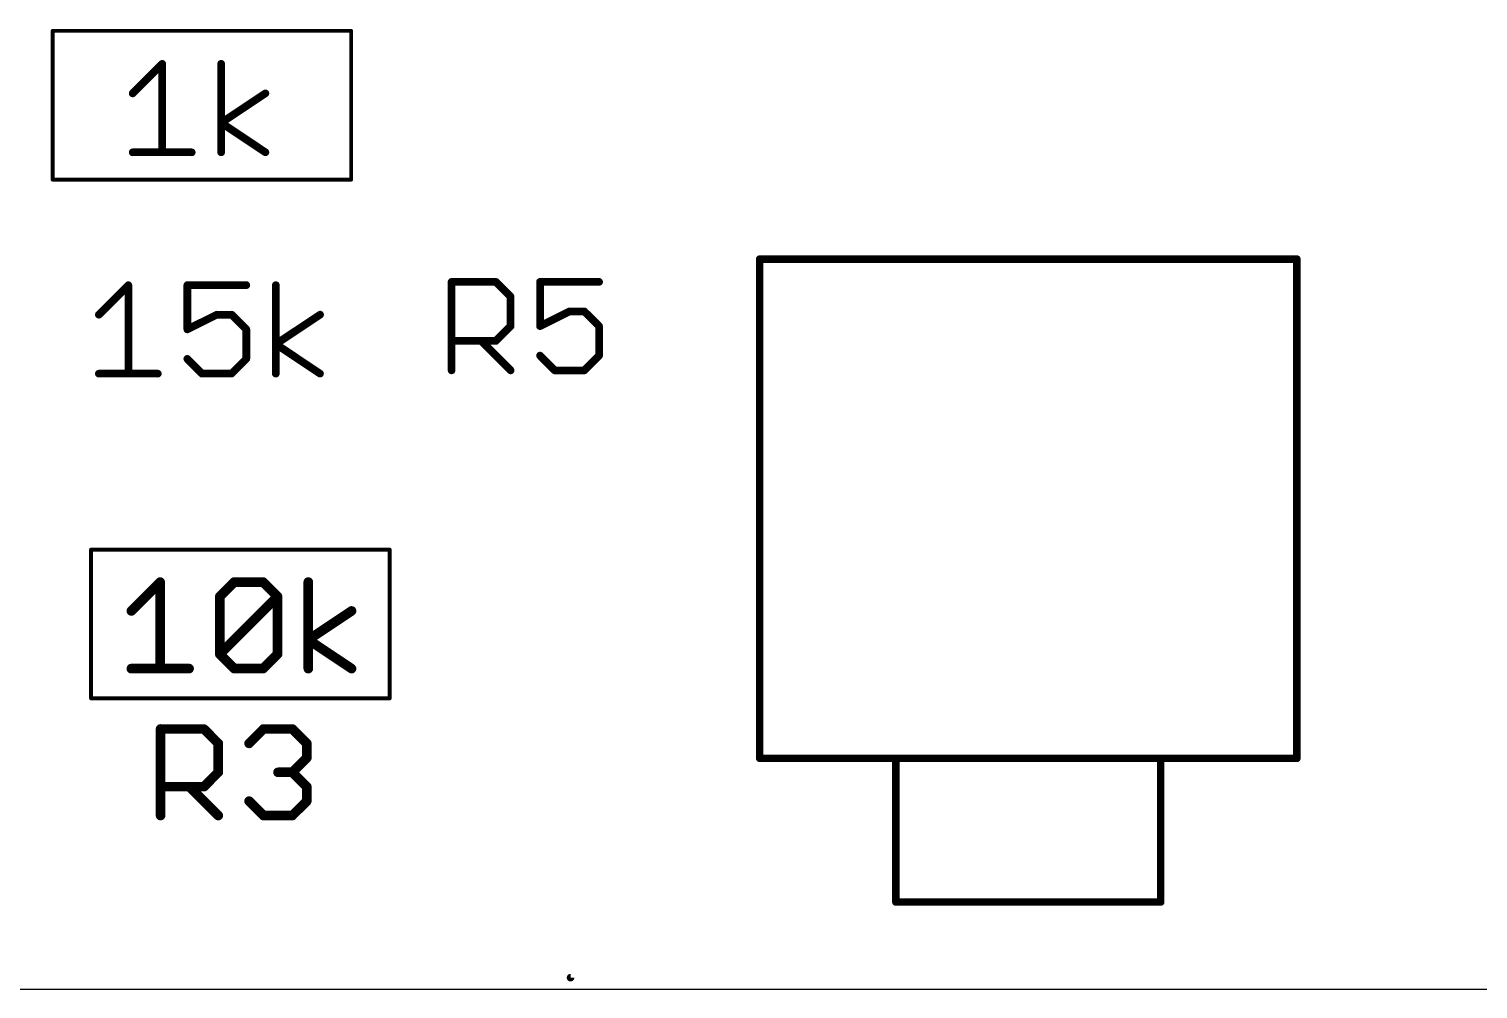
# Model space of a CAD drawing. Extents: x 2 to 123, y -4 to 52.
# Drawn here: x 67.82 to 86.97, y -2.29 to 10.41 of the extents above; entities that cross this region are included whole.
import ezdxf

# ---------------------------------------------------------------- set-up
doc = ezdxf.new("R2010")
doc.units = 0
doc.header["$MEASUREMENT"] = 0
for name, color, linetype in [('20', 53, 'CONTINUOUS'), ('25', 253, 'CONTINUOUS'), ('27', 253, 'CONTINUOUS'), ('39', 12, 'CONTINUOUS'), ('51', 253, 'CONTINUOUS')]:
    doc.layers.add(name, color=color, linetype=linetype)

msp = doc.modelspace()

# ---------------------------------------------------------------- linework, layer by layer
at = {"layer": '20'}
msp.add_line((66.04, -2.286), (93.726, -2.286), dxfattribs=at)
at = {"layer": '25'}
for points, const_width in [([(73.404, 5.893), (73.404, 7.062)], 0.102), ([(73.404, 7.062), (73.989, 7.062)], 0.102), ([(73.989, 7.062), (74.184, 6.867)], 0.102), ([(75.353, 7.062), (74.573, 7.062)], 0.102), ([(74.573, 7.062), (74.573, 6.478)], 0.102), ([(74.184, 6.867), (74.184, 6.478)], 0.102), ([(74.573, 6.478), (74.963, 6.672)], 0.102), ([(74.963, 6.672), (75.158, 6.672)], 0.102), ([(75.158, 6.672), (75.353, 6.478)], 0.102), ([(74.184, 6.478), (73.989, 6.283)], 0.102), ([(75.353, 6.478), (75.353, 6.088)], 0.102), ([(73.989, 6.283), (73.404, 6.283)], 0.102), ([(73.794, 6.283), (74.184, 5.893)], 0.102), ([(74.768, 5.893), (74.573, 6.088)], 0.102), ([(75.353, 6.088), (75.158, 5.893)], 0.102), ([(75.158, 5.893), (74.768, 5.893)], 0.102), ([(69.558, 0.008), (69.558, 1.152)], 0.127), ([(69.558, 1.152), (70.13, 1.152)], 0.127), ([(70.13, 1.152), (70.32, 0.961)], 0.127), ([(70.727, 0.961), (70.918, 1.152)], 0.127), ([(70.918, 1.152), (71.299, 1.152)], 0.127), ([(71.299, 1.152), (71.49, 0.961)], 0.127), ([(70.32, 0.961), (70.32, 0.58)], 0.127), ([(71.49, 0.961), (71.49, 0.77)], 0.127), ([(71.49, 0.77), (71.299, 0.58)], 0.127), ([(70.32, 0.58), (70.13, 0.389)], 0.127), ([(71.299, 0.58), (71.109, 0.58)], 0.127), ([(71.299, 0.58), (71.49, 0.389)], 0.127), ([(70.13, 0.389), (69.558, 0.389)], 0.127), ([(69.939, 0.389), (70.32, 0.008)], 0.127), ([(71.49, 0.389), (71.49, 0.198)], 0.127), ([(70.918, 0.008), (70.727, 0.198)], 0.127), ([(71.49, 0.198), (71.299, 0.008)], 0.127), ([(71.299, 0.008), (70.918, 0.008)], 0.127)]:
    msp.add_lwpolyline(points, dxfattribs=dict(at, const_width=const_width))
for points, const_width in [([(73.429, 7.062, 1), (73.379, 7.062)], 0.0508), ([(73.404, 7.088, 1), (73.404, 7.037)], 0.0508), ([(74.007, 7.08, 1), (73.971, 7.044)], 0.0508), ([(73.989, 7.037, 1), (73.989, 7.088)], 0.0508), ([(74.573, 7.088, 1), (74.573, 7.037)], 0.0508), ([(74.599, 7.062, 1), (74.548, 7.062)], 0.0508), ([(75.353, 7.037, 1), (75.353, 7.088)], 0.0508), ([(74.209, 6.867, 1), (74.158, 6.867)], 0.0508), ([(74.166, 6.849, 1), (74.202, 6.885)], 0.0508), ([(74.963, 6.698, 1), (74.963, 6.647)], 0.0508), ([(74.975, 6.65, 1), (74.952, 6.695)], 0.0508), ([(75.176, 6.69, 1), (75.14, 6.654)], 0.0508), ([(75.158, 6.647, 1), (75.158, 6.698)], 0.0508), ([(74.202, 6.46, 1), (74.166, 6.495)], 0.0508), ([(74.562, 6.5, 1), (74.585, 6.455)], 0.0508), ([(75.378, 6.478, 1), (75.328, 6.478)], 0.0508), ([(75.335, 6.46, 1), (75.371, 6.495)], 0.0508), ([(73.404, 6.308, 1), (73.404, 6.257)], 0.0508), ([(73.812, 6.301, 1), (73.776, 6.265)], 0.0508), ([(73.971, 6.301, 1), (74.007, 6.265)], 0.0508), ([(73.989, 6.257, 1), (73.989, 6.308)], 0.0508), ([(74.158, 6.478, 1), (74.209, 6.478)], 0.0508), ([(74.548, 6.478, 1), (74.599, 6.478)], 0.0508), ([(74.591, 6.106, 1), (74.555, 6.07)], 0.0508), ([(75.371, 6.07, 1), (75.335, 6.106)], 0.0508), ([(74.768, 5.918, 1), (74.768, 5.867)], 0.0508), ([(75.158, 5.867, 1), (75.158, 5.918)], 0.0508), ([(75.328, 6.088, 1), (75.378, 6.088)], 0.0508), ([(73.379, 5.893, 1), (73.429, 5.893)], 0.0508), ([(74.166, 5.875, 1), (74.202, 5.911)], 0.0508), ([(74.75, 5.875, 1), (74.786, 5.911)], 0.0508), ([(75.14, 5.911, 1), (75.176, 5.875)], 0.0508), ([(69.59, 1.152, 1), (69.526, 1.152)], 0.0635), ([(69.558, 1.183, 1), (69.558, 1.12)], 0.0635), ([(70.152, 1.174, 1), (70.107, 1.129)], 0.0635), ([(70.13, 1.12, 1), (70.13, 1.183)], 0.0635), ([(70.918, 1.183, 1), (70.918, 1.12)], 0.0635), ([(70.94, 1.129, 1), (70.895, 1.174)], 0.0635), ([(71.322, 1.174, 1), (71.277, 1.129)], 0.0635), ([(71.299, 1.12, 1), (71.299, 1.183)], 0.0635), ([(70.352, 0.961, 1), (70.289, 0.961)], 0.0635), ([(70.298, 0.939, 1), (70.343, 0.984)], 0.0635), ([(70.705, 0.984, 1), (70.75, 0.939)], 0.0635), ([(71.522, 0.961, 1), (71.458, 0.961)], 0.0635), ([(71.468, 0.939, 1), (71.512, 0.984)], 0.0635), ([(71.458, 0.77, 1), (71.522, 0.77)], 0.0635), ([(71.512, 0.748, 1), (71.468, 0.793)], 0.0635), ([(70.289, 0.58, 1), (70.352, 0.58)], 0.0635), ([(70.343, 0.557, 1), (70.298, 0.602)], 0.0635), ([(71.109, 0.611, 1), (71.109, 0.548)], 0.0635), ([(71.322, 0.602, 1), (71.277, 0.557)], 0.0635), ([(71.277, 0.602, 1), (71.322, 0.557)], 0.0635), ([(71.299, 0.548, 1), (71.299, 0.611)], 0.0635), ([(69.558, 0.421, 1), (69.558, 0.357)], 0.0635), ([(69.962, 0.412, 1), (69.917, 0.367)], 0.0635), ([(70.107, 0.412, 1), (70.152, 0.367)], 0.0635), ([(70.13, 0.357, 1), (70.13, 0.421)], 0.0635), ([(71.522, 0.389, 1), (71.458, 0.389)], 0.0635), ([(71.468, 0.367, 1), (71.512, 0.412)], 0.0635), ([(70.75, 0.221, 1), (70.705, 0.176)], 0.0635), ([(71.458, 0.198, 1), (71.522, 0.198)], 0.0635), ([(71.512, 0.176, 1), (71.468, 0.221)], 0.0635), ([(69.526, 0.008, 1), (69.59, 0.008)], 0.0635), ([(70.298, -0.015, 1), (70.343, 0.03)], 0.0635), ([(70.918, 0.04, 1), (70.918, -0.024)], 0.0635), ([(70.895, -0.015, 1), (70.94, 0.03)], 0.0635), ([(71.277, 0.03, 1), (71.322, -0.015)], 0.0635), ([(71.299, -0.024, 1), (71.299, 0.04)], 0.0635)]:
    msp.add_lwpolyline(points, format="xyb", dxfattribs=dict(at, const_width=const_width))
at = {"layer": '27'}
for points, const_width in [([(69.189, 9.555), (69.579, 9.945)], 0.102), ([(69.579, 9.945), (69.579, 8.776)], 0.102), ([(70.359, 8.776), (70.359, 9.945)], 0.102), ([(70.359, 9.166), (70.943, 9.555)], 0.102), ([(70.943, 8.776), (70.359, 9.166)], 0.102), ([(69.189, 8.776), (69.969, 8.776)], 0.102), ([(68.742, 6.629), (69.132, 7.019)], 0.102), ([(69.132, 7.019), (69.132, 5.85)], 0.102), ([(70.691, 7.019), (69.911, 7.019)], 0.102), ([(69.911, 7.019), (69.911, 6.435)], 0.102), ([(71.081, 5.85), (71.081, 7.019)], 0.102), ([(69.911, 6.435), (70.301, 6.629)], 0.102), ([(70.301, 6.629), (70.496, 6.629)], 0.102), ([(70.496, 6.629), (70.691, 6.435)], 0.102), ([(71.081, 6.24), (71.665, 6.629)], 0.102), ([(70.691, 6.435), (70.691, 6.045)], 0.102), ([(71.665, 5.85), (71.081, 6.24)], 0.102), ([(70.106, 5.85), (69.911, 6.045)], 0.102), ([(70.691, 6.045), (70.496, 5.85)], 0.102), ([(68.742, 5.85), (69.521, 5.85)], 0.102), ([(70.496, 5.85), (70.106, 5.85)], 0.102), ([(69.171, 2.713), (69.552, 3.094)], 0.127), ([(69.552, 3.094), (69.552, 1.95)], 0.127), ([(70.34, 2.903), (70.531, 3.094)], 0.127), ([(70.531, 3.094), (70.912, 3.094)], 0.127), ([(70.912, 3.094), (71.103, 2.903)], 0.127), ([(71.51, 1.95), (71.51, 3.094)], 0.127), ([(70.34, 2.141), (70.34, 2.903)], 0.127), ([(70.34, 2.141), (71.103, 2.903)], 0.127), ([(71.103, 2.903), (71.103, 2.141)], 0.127), ([(71.51, 2.331), (72.082, 2.713)], 0.127), ([(72.082, 1.95), (71.51, 2.331)], 0.127), ([(70.531, 1.95), (70.34, 2.141)], 0.127), ([(71.103, 2.141), (70.912, 1.95)], 0.127), ([(69.171, 1.95), (69.934, 1.95)], 0.127), ([(70.912, 1.95), (70.531, 1.95)], 0.127)]:
    msp.add_lwpolyline(points, dxfattribs=dict(at, const_width=const_width))
for points, const_width in [([(69.604, 9.945, 1), (69.554, 9.945)], 0.0508), ([(69.597, 9.927, 1), (69.561, 9.963)], 0.0508), ([(70.384, 9.945, 1), (70.333, 9.945)], 0.0508), ([(69.171, 9.573, 1), (69.207, 9.537)], 0.0508), ([(70.957, 9.534, 1), (70.929, 9.576)], 0.0508), ([(70.373, 9.187, 1), (70.344, 9.144)], 0.0508), ([(70.344, 9.187, 1), (70.373, 9.144)], 0.0508), ([(69.189, 8.801, 1), (69.189, 8.75)], 0.0508), ([(69.969, 8.75, 1), (69.969, 8.801)], 0.0508), ([(70.929, 8.755, 1), (70.957, 8.797)], 0.0508), ([(69.554, 8.776, 1), (69.604, 8.776)], 0.0508), ([(70.333, 8.776, 1), (70.384, 8.776)], 0.0508), ([(69.157, 7.019, 1), (69.106, 7.019)], 0.0508), ([(69.15, 7.001, 1), (69.114, 7.037)], 0.0508), ([(69.911, 7.045, 1), (69.911, 6.994)], 0.0508), ([(69.937, 7.019, 1), (69.886, 7.019)], 0.0508), ([(70.691, 6.994, 1), (70.691, 7.045)], 0.0508), ([(71.106, 7.019, 1), (71.055, 7.019)], 0.0508), ([(68.724, 6.647, 1), (68.76, 6.611)], 0.0508), ([(70.301, 6.655, 1), (70.301, 6.604)], 0.0508), ([(70.312, 6.607, 1), (70.29, 6.652)], 0.0508), ([(70.514, 6.647, 1), (70.478, 6.611)], 0.0508), ([(70.496, 6.604, 1), (70.496, 6.655)], 0.0508), ([(71.679, 6.608, 1), (71.651, 6.651)], 0.0508), ([(69.9, 6.457, 1), (69.923, 6.412)], 0.0508), ([(69.886, 6.435, 1), (69.937, 6.435)], 0.0508), ([(70.716, 6.435, 1), (70.665, 6.435)], 0.0508), ([(70.673, 6.417, 1), (70.709, 6.453)], 0.0508), ([(71.095, 6.261, 1), (71.066, 6.219)], 0.0508), ([(71.066, 6.261, 1), (71.095, 6.219)], 0.0508), ([(69.929, 6.063, 1), (69.893, 6.027)], 0.0508), ([(70.665, 6.045, 1), (70.716, 6.045)], 0.0508), ([(70.709, 6.027, 1), (70.673, 6.063)], 0.0508), ([(68.742, 5.875, 1), (68.742, 5.824)], 0.0508), ([(69.106, 5.85, 1), (69.157, 5.85)], 0.0508), ([(69.521, 5.824, 1), (69.521, 5.875)], 0.0508), ([(70.106, 5.875, 1), (70.106, 5.824)], 0.0508), ([(70.088, 5.832, 1), (70.124, 5.868)], 0.0508), ([(70.478, 5.868, 1), (70.514, 5.832)], 0.0508), ([(70.496, 5.824, 1), (70.496, 5.875)], 0.0508), ([(71.055, 5.85, 1), (71.106, 5.85)], 0.0508), ([(71.651, 5.829, 1), (71.679, 5.871)], 0.0508), ([(69.584, 3.094, 1), (69.521, 3.094)], 0.0635), ([(69.575, 3.071, 1), (69.53, 3.116)], 0.0635), ([(70.531, 3.126, 1), (70.531, 3.062)], 0.0635), ([(70.554, 3.071, 1), (70.509, 3.116)], 0.0635), ([(70.935, 3.116, 1), (70.89, 3.071)], 0.0635), ([(70.912, 3.062, 1), (70.912, 3.126)], 0.0635), ([(71.542, 3.094, 1), (71.478, 3.094)], 0.0635), ([(70.372, 2.903, 1), (70.309, 2.903)], 0.0635), ([(70.318, 2.926, 1), (70.363, 2.881)], 0.0635), ([(71.135, 2.903, 1), (71.071, 2.903)], 0.0635), ([(71.126, 2.881, 1), (71.081, 2.926)], 0.0635), ([(71.081, 2.881, 1), (71.126, 2.926)], 0.0635), ([(69.149, 2.735, 1), (69.194, 2.69)], 0.0635), ([(72.099, 2.686, 1), (72.064, 2.739)], 0.0635), ([(71.527, 2.358, 1), (71.492, 2.305)], 0.0635), ([(71.492, 2.358, 1), (71.527, 2.305)], 0.0635), ([(70.363, 2.163, 1), (70.318, 2.118)], 0.0635), ([(70.318, 2.163, 1), (70.363, 2.118)], 0.0635), ([(70.309, 2.141, 1), (70.372, 2.141)], 0.0635), ([(71.071, 2.141, 1), (71.135, 2.141)], 0.0635), ([(71.126, 2.118, 1), (71.081, 2.163)], 0.0635), ([(69.171, 1.982, 1), (69.171, 1.918)], 0.0635), ([(69.521, 1.95, 1), (69.584, 1.95)], 0.0635), ([(69.934, 1.918, 1), (69.934, 1.982)], 0.0635), ([(70.531, 1.982, 1), (70.531, 1.918)], 0.0635), ([(70.509, 1.927, 1), (70.554, 1.972)], 0.0635), ([(70.89, 1.972, 1), (70.935, 1.927)], 0.0635), ([(70.912, 1.918, 1), (70.912, 1.982)], 0.0635), ([(71.478, 1.95, 1), (71.542, 1.95)], 0.0635), ([(72.064, 1.923, 1), (72.099, 1.976)], 0.0635)]:
    msp.add_lwpolyline(points, format="xyb", dxfattribs=dict(at, const_width=const_width))
at = {"layer": '39', "const_width": 0.0508}
for points in [[(68.131, 10.381), (72.077, 10.381)], [(68.131, 8.415), (68.131, 10.381)], [(72.077, 10.381), (72.077, 8.415)], [(72.077, 8.415), (68.131, 8.415)], [(68.639, 3.523), (72.585, 3.523)], [(68.639, 1.557), (68.639, 3.523)], [(72.585, 3.523), (72.585, 1.557)], [(72.585, 1.557), (68.639, 1.557)]]:
    msp.add_lwpolyline(points, dxfattribs=at)
at = {"layer": '39', "const_width": 0.0254}
for points in [[(68.131, 10.394, 1), (68.131, 10.368)], [(68.144, 10.381, 1), (68.118, 10.381)], [(72.09, 10.381, 1), (72.064, 10.381)], [(72.077, 10.368, 1), (72.077, 10.394)], [(68.131, 8.428, 1), (68.131, 8.402)], [(68.118, 8.415, 1), (68.144, 8.415)], [(72.064, 8.415, 1), (72.09, 8.415)], [(72.077, 8.402, 1), (72.077, 8.428)], [(68.91, 6.782, 1), (68.885, 6.782)], [(68.897, 6.769, 1), (68.897, 6.795)], [(68.639, 3.536, 1), (68.639, 3.51)], [(68.652, 3.523, 1), (68.626, 3.523)], [(72.598, 3.523, 1), (72.572, 3.523)], [(72.585, 3.51, 1), (72.585, 3.536)], [(68.639, 1.57, 1), (68.639, 1.544)], [(68.626, 1.557, 1), (68.652, 1.557)], [(72.572, 1.557, 1), (72.598, 1.557)], [(72.585, 1.544, 1), (72.585, 1.57)]]:
    msp.add_lwpolyline(points, format="xyb", dxfattribs=at)
at = {"layer": '51', "const_width": 0.1}
for points in [[(84.576, 7.364), (77.476, 7.364)], [(77.476, 7.364), (77.476, 0.764)], [(84.576, 0.764), (84.576, 7.364)], [(77.476, 0.764), (84.576, 0.764)], [(79.276, 0.764), (79.276, -1.136)], [(82.776, -1.136), (82.776, 0.764)], [(79.276, -1.136), (82.776, -1.136)]]:
    msp.add_lwpolyline(points, dxfattribs=at)
at = {"layer": '51', "const_width": 0.05}
for points in [[(77.476, 7.389, 1), (77.476, 7.339)], [(77.501, 7.364, 1), (77.451, 7.364)], [(84.601, 7.364, 1), (84.551, 7.364)], [(84.576, 7.339, 1), (84.576, 7.389)], [(77.476, 0.789, 1), (77.476, 0.739)], [(77.451, 0.764, 1), (77.501, 0.764)], [(79.301, 0.764, 1), (79.251, 0.764)], [(82.801, 0.764, 1), (82.751, 0.764)], [(84.551, 0.764, 1), (84.601, 0.764)], [(84.576, 0.739, 1), (84.576, 0.789)], [(79.276, -1.111, 1), (79.276, -1.161)], [(79.251, -1.136, 1), (79.301, -1.136)], [(82.751, -1.136, 1), (82.801, -1.136)], [(82.776, -1.161, 1), (82.776, -1.111)], [(74.976, -2.111, 1), (74.976, -2.161)], [(74.951, -2.136, 1), (75.001, -2.136)]]:
    msp.add_lwpolyline(points, format="xyb", dxfattribs=at)

doc.saveas('drawing.dxf')
